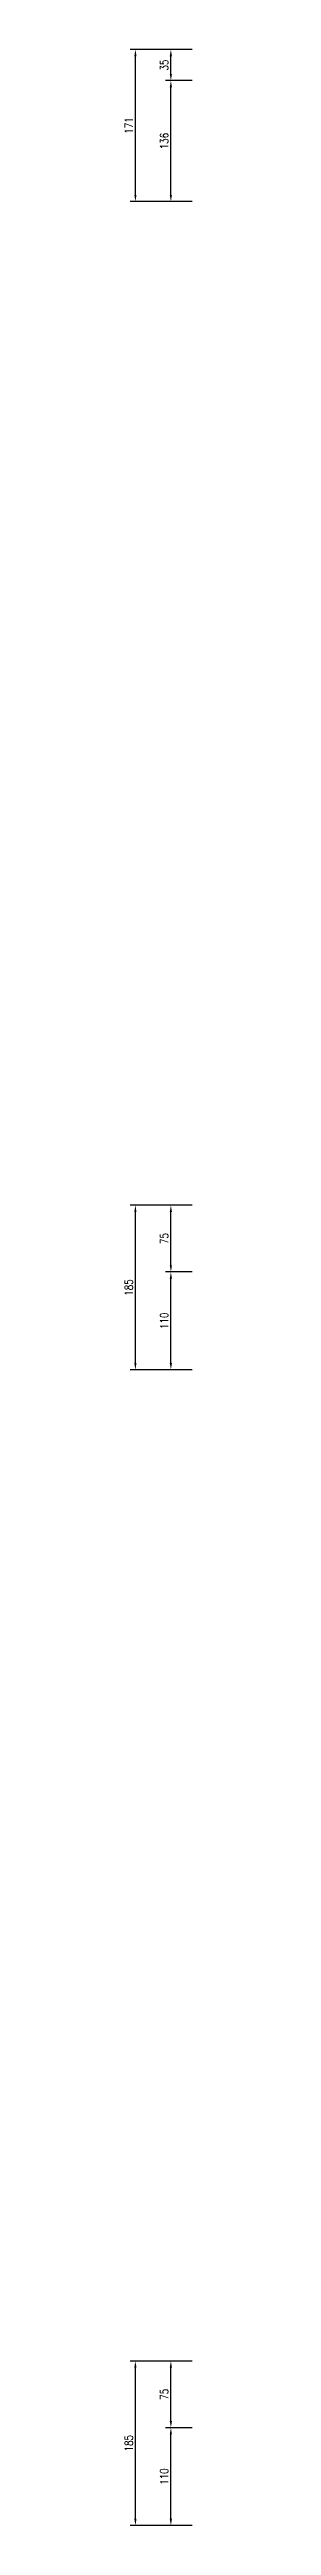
# Model space of a CAD drawing. Extents: x -4754 to 4976, y -19960 to 3841.
# Drawn here: x -359 to -275, y -2630 to 155 of the extents above; entities that cross this region are included whole.
import ezdxf

# ---------------------------------------------------------------- set-up
doc = ezdxf.new("R2010")
doc.units = 0
doc.header["$LTSCALE"] = 3
doc.layers.add('HB_DIM', color=1, linetype='CONTINUOUS')
doc.styles.get("Standard").update_dxf_attribs({"font": 'ROMANS.shx', "width": 0.8, "bigfont": 'LCHINA.shx'})
doc.dimstyles.new('30', dxfattribs={"dimscale": 3, "dimtxt": 3, "dimasz": 2.5, "dimexe": 2, "dimexo": 2, "dimgap": 1, "dimtad": 1, "dimdsep": 46, "dimtxsty": 'Standard', "dimcen": 0, "dimclrd": 256, "dimclre": 256, "dimclrt": 2, "dimadec": 0, "dimazin": 0, "dimtfac": 1, "dimtix": 1, "dimtmove": 2, "dimatfit": 3, "dimfxl": 0, "dimtolj": 1, "dimtzin": 0, "dimarcsym": 0})

# ---------------------------------------------------------------- blocks, each defined once
blk = doc.blocks.new('*D90')
at = {"layer": 'HB_DIM', "linetype": 'Continuous', "lineweight": -2}
for p, q in [((-281.4, 155.2), (-351.4, 155.2)), ((-345.4, -8.3), (-345.4, 147.7)), ((-281.4, -15.8), (-351.4, -15.8))]:
    blk.add_line(p, q, dxfattribs=at)
at = {"layer": 'HB_DIM'}
for points in [[(-344.2, 147.7), (-346.7, 147.7), (-345.4, 155.2)], [(-346.7, -8.3), (-344.2, -8.3), (-345.4, -15.8)]]:
    blk.add_solid(points, dxfattribs=at)
at = {"layer": 'HB_DIM', "color": 2, "linetype": 'Continuous', "insert": (-352.9, 69.7), "char_height": 9, "attachment_point": 5, "rotation": 90}
blk.add_mtext('\\A1;171', dxfattribs=at)
blk = doc.blocks.new('*D91')
at = {"layer": 'HB_DIM', "linetype": 'Continuous', "lineweight": -2}
for p, q in [((-281.4, 120.2), (-311.4, 120.2)), ((-305.4, -8.3), (-305.4, 112.7)), ((-281.4, -15.8), (-311.4, -15.8))]:
    blk.add_line(p, q, dxfattribs=at)
at = {"layer": 'HB_DIM'}
for points in [[(-304.2, 112.7), (-306.7, 112.7), (-305.4, 120.2)], [(-306.7, -8.3), (-304.2, -8.3), (-305.4, -15.8)]]:
    blk.add_solid(points, dxfattribs=at)
at = {"layer": 'HB_DIM', "color": 2, "linetype": 'Continuous', "insert": (-312.9, 52.2), "char_height": 9, "attachment_point": 5, "rotation": 90}
blk.add_mtext('\\A1;136', dxfattribs=at)
blk = doc.blocks.new('*D92')
at = {"layer": 'HB_DIM', "linetype": 'Continuous', "lineweight": -2}
for p, q in [((-281.4, 155.2), (-311.4, 155.2)), ((-305.4, 127.7), (-305.4, 147.7)), ((-281.4, 120.2), (-311.4, 120.2))]:
    blk.add_line(p, q, dxfattribs=at)
at = {"layer": 'HB_DIM'}
for points in [[(-304.2, 147.7), (-306.7, 147.7), (-305.4, 155.2)], [(-306.7, 127.7), (-304.2, 127.7), (-305.4, 120.2)]]:
    blk.add_solid(points, dxfattribs=at)
at = {"layer": 'HB_DIM', "color": 2, "linetype": 'Continuous', "insert": (-312.9, 137.7), "char_height": 9, "attachment_point": 5, "rotation": 90}
blk.add_mtext('\\A1;35', dxfattribs=at)
blk = doc.blocks.new('*D111')
at = {"layer": 'HB_DIM', "linetype": 'Continuous', "lineweight": -2}
for p, q in [((-281.4, -1144.8), (-351.4, -1144.8)), ((-345.4, -1322.3), (-345.4, -1152.3)), ((-281.4, -1329.8), (-351.4, -1329.8))]:
    blk.add_line(p, q, dxfattribs=at)
at = {"layer": 'HB_DIM'}
for points in [[(-344.2, -1152.3), (-346.7, -1152.3), (-345.4, -1144.8)], [(-346.7, -1322.3), (-344.2, -1322.3), (-345.4, -1329.8)]]:
    blk.add_solid(points, dxfattribs=at)
at = {"layer": 'HB_DIM', "color": 2, "linetype": 'Continuous', "insert": (-352.9, -1237.3), "char_height": 9, "attachment_point": 5, "rotation": 90}
blk.add_mtext('\\A1;185', dxfattribs=at)
blk = doc.blocks.new('*D112')
at = {"layer": 'HB_DIM', "linetype": 'Continuous', "lineweight": -2}
for p, q in [((-281.4, -1219.8), (-311.4, -1219.8)), ((-305.4, -1322.3), (-305.4, -1227.3)), ((-281.4, -1329.8), (-311.4, -1329.8))]:
    blk.add_line(p, q, dxfattribs=at)
at = {"layer": 'HB_DIM'}
for points in [[(-304.2, -1227.3), (-306.7, -1227.3), (-305.4, -1219.8)], [(-306.7, -1322.3), (-304.2, -1322.3), (-305.4, -1329.8)]]:
    blk.add_solid(points, dxfattribs=at)
at = {"layer": 'HB_DIM', "color": 2, "linetype": 'Continuous', "insert": (-312.9, -1274.8), "char_height": 9, "attachment_point": 5, "rotation": 90}
blk.add_mtext('\\A1;110', dxfattribs=at)
blk = doc.blocks.new('*D113')
at = {"layer": 'HB_DIM', "linetype": 'Continuous', "lineweight": -2}
for p, q in [((-281.4, -1144.8), (-311.4, -1144.8)), ((-305.4, -1212.3), (-305.4, -1152.3)), ((-281.4, -1219.8), (-311.4, -1219.8))]:
    blk.add_line(p, q, dxfattribs=at)
at = {"layer": 'HB_DIM'}
for points in [[(-304.2, -1152.3), (-306.7, -1152.3), (-305.4, -1144.8)], [(-306.7, -1212.3), (-304.2, -1212.3), (-305.4, -1219.8)]]:
    blk.add_solid(points, dxfattribs=at)
at = {"layer": 'HB_DIM', "color": 2, "linetype": 'Continuous', "insert": (-312.9, -1182.3), "char_height": 9, "attachment_point": 5, "rotation": 90}
blk.add_mtext('\\A1;75', dxfattribs=at)
blk = doc.blocks.new('*D132')
at = {"layer": 'HB_DIM', "linetype": 'Continuous', "lineweight": -2}
for p, q in [((-281.4, -2444.8), (-351.4, -2444.8)), ((-345.4, -2622.3), (-345.4, -2452.3)), ((-281.4, -2629.8), (-351.4, -2629.8))]:
    blk.add_line(p, q, dxfattribs=at)
at = {"layer": 'HB_DIM'}
for points in [[(-344.2, -2452.3), (-346.7, -2452.3), (-345.4, -2444.8)], [(-346.7, -2622.3), (-344.2, -2622.3), (-345.4, -2629.8)]]:
    blk.add_solid(points, dxfattribs=at)
at = {"layer": 'HB_DIM', "color": 2, "linetype": 'Continuous', "insert": (-352.9, -2537.3), "char_height": 9, "attachment_point": 5, "rotation": 90}
blk.add_mtext('\\A1;185', dxfattribs=at)
blk = doc.blocks.new('*D133')
at = {"layer": 'HB_DIM', "linetype": 'Continuous', "lineweight": -2}
for p, q in [((-281.4, -2519.8), (-311.4, -2519.8)), ((-305.4, -2622.3), (-305.4, -2527.3)), ((-281.4, -2629.8), (-311.4, -2629.8))]:
    blk.add_line(p, q, dxfattribs=at)
at = {"layer": 'HB_DIM'}
for points in [[(-304.2, -2527.3), (-306.7, -2527.3), (-305.4, -2519.8)], [(-306.7, -2622.3), (-304.2, -2622.3), (-305.4, -2629.8)]]:
    blk.add_solid(points, dxfattribs=at)
at = {"layer": 'HB_DIM', "color": 2, "linetype": 'Continuous', "insert": (-312.9, -2574.8), "char_height": 9, "attachment_point": 5, "rotation": 90}
blk.add_mtext('\\A1;110', dxfattribs=at)
blk = doc.blocks.new('*D134')
at = {"layer": 'HB_DIM', "linetype": 'Continuous', "lineweight": -2}
for p, q in [((-281.4, -2444.8), (-311.4, -2444.8)), ((-305.4, -2512.3), (-305.4, -2452.3)), ((-281.4, -2519.8), (-311.4, -2519.8))]:
    blk.add_line(p, q, dxfattribs=at)
at = {"layer": 'HB_DIM'}
for points in [[(-304.2, -2452.3), (-306.7, -2452.3), (-305.4, -2444.8)], [(-306.7, -2512.3), (-304.2, -2512.3), (-305.4, -2519.8)]]:
    blk.add_solid(points, dxfattribs=at)
at = {"layer": 'HB_DIM', "color": 2, "linetype": 'Continuous', "insert": (-312.9, -2482.3), "char_height": 9, "attachment_point": 5, "rotation": 90}
blk.add_mtext('\\A1;75', dxfattribs=at)

msp = doc.modelspace()

# ---------------------------------------------------------------- dimensions: what is measured, and where the dimension line sits
at = {"layer": 'HB_DIM', "linetype": 'Continuous'}
for base, p1, p2, picture, middle in [((-345.427, 155.198), (-275.427, -15.802), (-275.427, 155.198), '*D90', (-352.927, 69.698)), ((-305.427, 155.198), (-275.427, 120.198), (-275.427, 155.198), '*D92', (-312.927, 137.698)), ((-305.427, 120.198), (-275.427, -15.802), (-275.427, 120.198), '*D91', (-312.927, 52.198)), ((-345.427, -1144.802), (-275.427, -1329.802), (-275.427, -1144.802), '*D111', (-352.927, -1237.302)), ((-305.427, -1144.802), (-275.427, -1219.802), (-275.427, -1144.802), '*D113', (-312.927, -1182.302)), ((-305.427, -1219.802), (-275.427, -1329.802), (-275.427, -1219.802), '*D112', (-312.927, -1274.802)), ((-345.427, -2444.802), (-275.427, -2629.802), (-275.427, -2444.802), '*D132', (-352.927, -2537.302)), ((-305.427, -2444.802), (-275.427, -2519.802), (-275.427, -2444.802), '*D134', (-312.927, -2482.302)), ((-305.427, -2519.802), (-275.427, -2629.802), (-275.427, -2519.802), '*D133', (-312.927, -2574.802))]:
    dim = msp.add_linear_dim(base=base, p1=p1, p2=p2, angle=90, dimstyle='30', override={"dimtad": 4, "dimpost": '<>'}, dxfattribs=at)
    dim.commit()
    dim.dimension.update_dxf_attribs({"geometry": picture, "text_midpoint": middle})

doc.saveas('drawing.dxf')
